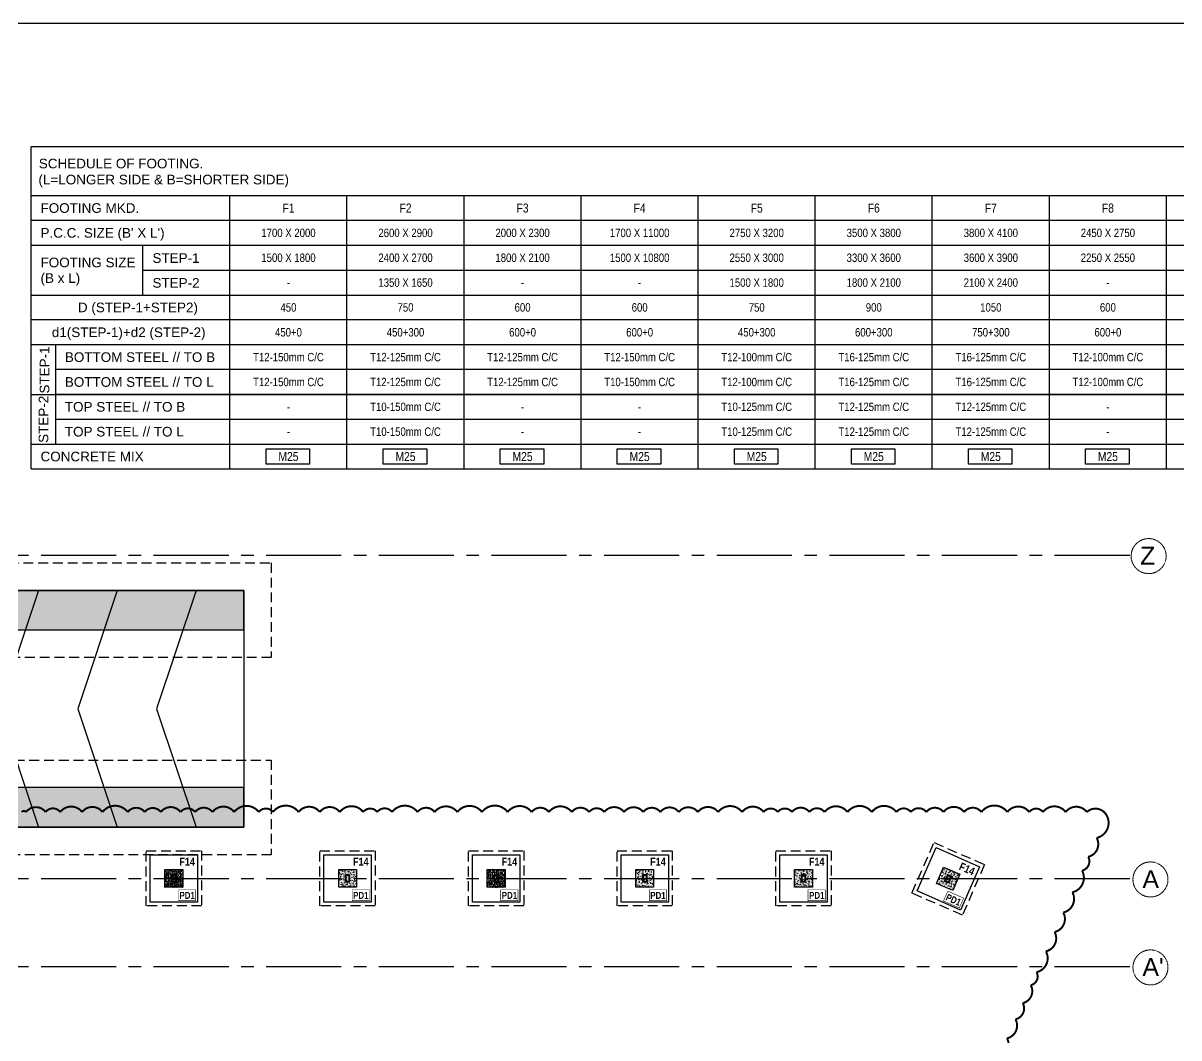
# Model space of a CAD drawing. Header units: millimetres. Extents: x 149548 to 2112824, y -1657616 to -1354760.
# Drawn here: x 1738567 to 1767891, y -1603243 to -1577511 of the extents above; entities that cross this region are included whole.
import ezdxf
from ezdxf.enums import TextEntityAlignment as Align

# ---------------------------------------------------------------- set-up
doc = ezdxf.new("R2010")
doc.units = ezdxf.units.MM
doc.header["$MEASUREMENT"] = 0
for name, pattern in [('ACAD_ISO02W100', [15, 12, -3]), ('CENTER2', [28.575, 19.05, -3.175, 3.175, -3.175]), ('HIDDEN', [0.375, 0.25, -0.125])]:
    doc.linetypes.add(name, pattern=pattern)
for name, color, linetype, lineweight in [('CENTER_LINE', 8, 'CENTER2', 25), ('DIMENSION_MOFA', 62, 'HIDDEN', 15), ('GRID', 252, 'ACAD_ISO02W100', 9), ('TXT', 255, 'Continuous', 5)]:
    doc.layers.add(name, color=color, linetype=linetype, lineweight=lineweight)
for name, color, linetype in [('F10', 72, 'Continuous'), ('F14', 132, 'Continuous'), ('Footing_#_ST', 1, 'Continuous'), ('Gabion Wall', 7, 'Continuous'), ('Hatch', 8, 'Continuous'), ('Pcc_ST', 6, 'Continuous'), ('RAMP', 7, 'Continuous'), ('S-TEXT', 7, 'Continuous'), ('S-TEXT.', 7, 'Continuous'), ('s_hatch_50', 43, 'Continuous'), ('STEEL STRUCTURE', 6, 'Continuous'), ('STR.COLUMN', 1, 'Continuous'), ('TEXT', 43, 'Continuous')]:
    doc.layers.add(name, color=color, linetype=linetype)
doc.styles.add('1-100', font='arial.ttf', dxfattribs={"height": 400})
doc.styles.add('ARIAL', font='arial.ttf')
doc.styles.add('G1-TEXT', font='ARIALN.TTF', dxfattribs={"height": 2})
doc.styles.add('G2-TEXT', font='ARIALNB.TTF', dxfattribs={"height": 2.5})
doc.styles.add('G3-TEXT', font='ARIALNB.TTF', dxfattribs={"height": 3})

# ---------------------------------------------------------------- blocks, each defined once
blk = doc.blocks.new('FIRST FLOOR COLUMNS')
at = {"layer": 'CENTER_LINE', "ltscale": 100}
for p, q in [((90214, 8085), (-4699, 8085)), ((90214, -115), (-4699, -115)), ((90214, -2345), (53937, -2345))]:
    blk.add_line(p, q, dxfattribs=at)
at = {"layer": 'GRID', "ltscale": 0.3}
for centre in [(90695, 8072), (90741, -128), (90741, -2358)]:
    blk.add_circle(centre, 444, dxfattribs=at)
at = {"layer": 'GRID', "ltscale": 0.3, "style": '1-100', "oblique": 0}
for s, rotation, p in [('Z', 0.0553, (90479, 7858)), ('A', 359.9447, (90538, -342)), ("A'", 359.9447, (90538, -2572))]:
    blk.add_text(s, height=450, rotation=rotation, dxfattribs=at).set_placement(p)
blk = doc.blocks.new('PD1')
at = {"layer": 'Hatch'}
h = blk.add_hatch(dxfattribs=at)
h.set_pattern_fill('AR-CONC', color=256, scale=10, angle=180)
h.set_pattern_definition([(230, (-133830.726, -48148.44), (-71.7260183, 6.2752135), [7.5, -82.5]), (175, (-133830.726, -48148.44), (13.8751334, -75.2192134), [6, -66]), (280.4514445, (-133836.7, -48147.92), (-57.8508847, -68.9439991), [6.3740192, -70.1142112]), (226.1842, (-133830.73, -48168.44), (-106.724133, 16.551928), [11.25, -123.75]), (276.6356355, (-133839.62, -48167.06), (-93.4661946, -97.41186), [9.561034, -105.171376]), (171.184164, (-133830.73, -48168.44), (-93.4661945, -97.41186), [9, -99]), (201, (-133840.726, -48163.44), (-59.6907052, 40.261889), [7.5, -82.5]), (146, (-133840.726, -48163.44), (-24.3315332, -72.5150045), [6, -66]), (251.4514447, (-133845.7, -48160.085), (-84.0222377, -32.2531153), [6.374019, -70.1142112]), (217.5, (-133830.726, -48148.44), (-1.21598553, -33.28938538), [0, -65.2, 0, -67, 0, -66.25]), (187.5, (-133830.726, -48148.44), (-26.30695374, -39.4411712), [0, -38.2, 0, -63.7, 0, -25.25]), (147.5, (-133808.426, -48148.44), (-53.38224362, 2.25548717), [0, -25, 0, -78, 0, -103.5]), (137.5, (-133798.426, -48148.44), (-58.3186169, -10.0104982), [0, -32.5, 0, -51.8, 0, -73.5])])
h.paths.add_polyline_path([(1855321, -1647122), (1855321, -1647572), (1855771, -1647572), (1855771, -1647122)])
at = {"layer": 'STR.COLUMN', "color": 3}
blk.add_lwpolyline([(1855321, -1647122), (1855771, -1647122), (1855771, -1647572), (1855321, -1647572)], close=True, dxfattribs=at)
blk = doc.blocks.new('RAMP')
at = {"layer": 'RAMP', "color": 8}
blk.add_lwpolyline([(1949009, -1591899), (1991149, -1591899), (1991149, -1597898), (1949009, -1597898)], close=True, dxfattribs=at)
for points in [[(1951939, -1591898), (1950939, -1594898), (1951939, -1597898)], [(1953939, -1591898), (1952939, -1594898), (1953939, -1597898)], [(1955939, -1591898), (1954939, -1594898), (1955939, -1597898)], [(1957939, -1591898), (1956939, -1594898), (1957939, -1597898)], [(1959939, -1591898), (1958939, -1594898), (1959939, -1597898)], [(1961939, -1591898), (1960939, -1594898), (1961939, -1597898)], [(1963939, -1591898), (1962939, -1594898), (1963939, -1597898)], [(1965939, -1591898), (1964939, -1594898), (1965939, -1597898)], [(1967939, -1591898), (1966939, -1594898), (1967939, -1597898)], [(1969939, -1591898), (1968939, -1594898), (1969939, -1597898)], [(1971939, -1591898), (1970939, -1594898), (1971939, -1597898)], [(1973939, -1591898), (1972939, -1594898), (1973939, -1597898)], [(1975939, -1591898), (1974939, -1594898), (1975939, -1597898)], [(1977939, -1591898), (1976939, -1594898), (1977939, -1597898)], [(1979939, -1591898), (1978939, -1594898), (1979939, -1597898)], [(1981939, -1591898), (1980939, -1594898), (1981939, -1597898)], [(1983939, -1591898), (1982939, -1594898), (1983939, -1597898)], [(1985939, -1591899), (1984939, -1594899), (1985939, -1597898)], [(1987939, -1591899), (1986939, -1594899), (1987939, -1597898)], [(1989939, -1591899), (1988939, -1594899), (1989939, -1597899)]]:
    blk.add_lwpolyline(points, dxfattribs=at)
blk = doc.blocks.new('SSS')
at = {"layer": 'STEEL STRUCTURE'}
h = blk.add_hatch(color=2, dxfattribs=at)
h.dxf.hatch_style = 1
h.paths.add_polyline_path([(1251002, -1035979), (1250902, -1035979), (1250902, -1036179), (1251002, -1036179)])
h.paths.add_polyline_path([(1250986, -1035995), (1250986, -1036163), (1250918, -1036163), (1250918, -1035995)], flags=16)
h = blk.add_hatch(color=2, dxfattribs=at)
h.dxf.hatch_style = 1
h.paths.add_polyline_path([(1255409, -1035979), (1255309, -1035979), (1255309, -1036179), (1255409, -1036179)])
h.paths.add_polyline_path([(1255393, -1035995), (1255393, -1036163), (1255325, -1036163), (1255325, -1035995)], flags=16)
h = blk.add_hatch(color=2, dxfattribs=at)
h.dxf.hatch_style = 1
h.paths.add_polyline_path([(1259179, -1035979), (1259079, -1035979), (1259079, -1036179), (1259179, -1036179)])
h.paths.add_polyline_path([(1259163, -1035995), (1259163, -1036163), (1259095, -1036163), (1259095, -1035995)], flags=16)
h = blk.add_hatch(color=2, dxfattribs=at)
h.dxf.hatch_style = 1
h.paths.add_polyline_path([(1262949, -1035979), (1262849, -1035979), (1262849, -1036179), (1262949, -1036179)])
h.paths.add_polyline_path([(1262933, -1035995), (1262933, -1036163), (1262865, -1036163), (1262865, -1035995)], flags=16)
h = blk.add_hatch(color=2, dxfattribs=at)
h.dxf.hatch_style = 1
h.paths.add_polyline_path([(1266977, -1035979), (1266877, -1035979), (1266877, -1036179), (1266977, -1036179)])
h.paths.add_polyline_path([(1266961, -1035995), (1266961, -1036163), (1266893, -1036163), (1266893, -1035995)], flags=16)
h = blk.add_hatch(color=2, dxfattribs=at)
h.dxf.hatch_style = 1
h.paths.add_polyline_path([(1270685, -1036019), (1270593, -1035979), (1270513, -1036162), (1270604, -1036202)])
h.paths.add_polyline_path([(1270664, -1036027), (1270596, -1036181), (1270534, -1036154), (1270601, -1036000)], flags=16)
h = blk.add_hatch(color=2, dxfattribs=at)
h.dxf.hatch_style = 1
h.paths.add_polyline_path([(1251002, -1044359), (1250902, -1044359), (1250902, -1044559), (1251002, -1044559)])
h.paths.add_polyline_path([(1250986, -1044375), (1250986, -1044543), (1250918, -1044543), (1250918, -1044375)], flags=16)
h = blk.add_hatch(color=2, dxfattribs=at)
h.dxf.hatch_style = 1
h.paths.add_polyline_path([(1255409, -1044359), (1255309, -1044359), (1255309, -1044559), (1255409, -1044559)])
h.paths.add_polyline_path([(1255393, -1044375), (1255393, -1044543), (1255325, -1044543), (1255325, -1044375)], flags=16)
h = blk.add_hatch(color=2, dxfattribs=at)
h.dxf.hatch_style = 1
h.paths.add_polyline_path([(1259179, -1044359), (1259079, -1044359), (1259079, -1044559), (1259179, -1044559)])
h.paths.add_polyline_path([(1259163, -1044375), (1259163, -1044543), (1259095, -1044543), (1259095, -1044375)], flags=16)
h = blk.add_hatch(color=2, dxfattribs=at)
h.dxf.hatch_style = 1
h.paths.add_polyline_path([(1262949, -1044359), (1262849, -1044359), (1262849, -1044559), (1262949, -1044559)])
h.paths.add_polyline_path([(1262933, -1044375), (1262933, -1044543), (1262865, -1044543), (1262865, -1044375)], flags=16)
h = blk.add_hatch(color=2, dxfattribs=at)
h.dxf.hatch_style = 1
h.paths.add_polyline_path([(1266995, -1044416), (1266903, -1044376), (1266823, -1044559), (1266914, -1044599)])
h.paths.add_polyline_path([(1266974, -1044424), (1266906, -1044578), (1266844, -1044551), (1266912, -1044397)], flags=16)
h = blk.add_hatch(color=2, dxfattribs=at)
h.dxf.hatch_style = 1
h.paths.add_polyline_path([(1247809, -1046359), (1247709, -1046359), (1247709, -1046559), (1247809, -1046559)])
h.paths.add_polyline_path([(1247793, -1046375), (1247793, -1046543), (1247725, -1046543), (1247725, -1046375)], flags=16)
h = blk.add_hatch(color=2, dxfattribs=at)
h.dxf.hatch_style = 1
h.paths.add_polyline_path([(1252302, -1046359), (1252202, -1046359), (1252202, -1046559), (1252302, -1046559)])
h.paths.add_polyline_path([(1252286, -1046375), (1252286, -1046543), (1252218, -1046543), (1252218, -1046375)], flags=16)
h = blk.add_hatch(color=2, dxfattribs=at)
h.dxf.hatch_style = 1
h.paths.add_polyline_path([(1257069, -1046359), (1256969, -1046359), (1256969, -1046559), (1257069, -1046559)])
h.paths.add_polyline_path([(1257053, -1046375), (1257053, -1046543), (1256985, -1046543), (1256985, -1046375)], flags=16)
h = blk.add_hatch(color=2, dxfattribs=at)
h.dxf.hatch_style = 1
h.paths.add_polyline_path([(1262642, -1046359), (1262542, -1046359), (1262542, -1046559), (1262642, -1046559)])
h.paths.add_polyline_path([(1262626, -1046375), (1262626, -1046543), (1262558, -1046543), (1262558, -1046375)], flags=16)
h = blk.add_hatch(color=2, dxfattribs=at)
h.dxf.hatch_style = 1
h.paths.add_polyline_path([(1266015, -1046646), (1265924, -1046606), (1265843, -1046789), (1265935, -1046829)])
h.paths.add_polyline_path([(1265994, -1046654), (1265927, -1046808), (1265864, -1046781), (1265932, -1046627)], flags=16)
h = blk.add_hatch(color=2, dxfattribs=at)
h.dxf.hatch_style = 1
h.paths.add_polyline_path([(1247809, -1054024), (1247709, -1054024), (1247709, -1054224), (1247809, -1054224)])
h.paths.add_polyline_path([(1247793, -1054040), (1247793, -1054208), (1247725, -1054208), (1247725, -1054040)], flags=16)
h = blk.add_hatch(color=2, dxfattribs=at)
h.dxf.hatch_style = 1
h.paths.add_polyline_path([(1252302, -1054024), (1252202, -1054024), (1252202, -1054224), (1252302, -1054224)])
h.paths.add_polyline_path([(1252286, -1054040), (1252286, -1054208), (1252218, -1054208), (1252218, -1054040)], flags=16)
h = blk.add_hatch(color=2, dxfattribs=at)
h.dxf.hatch_style = 1
h.paths.add_polyline_path([(1257069, -1054024), (1256969, -1054024), (1256969, -1054224), (1257069, -1054224)])
h.paths.add_polyline_path([(1257053, -1054040), (1257053, -1054208), (1256985, -1054208), (1256985, -1054040)], flags=16)
h = blk.add_hatch(color=2, dxfattribs=at)
h.dxf.hatch_style = 1
h.paths.add_polyline_path([(1262733, -1054114), (1262642, -1054074), (1262561, -1054257), (1262653, -1054297)])
h.paths.add_polyline_path([(1262712, -1054122), (1262645, -1054276), (1262583, -1054249), (1262650, -1054095)], flags=16)
h = blk.add_hatch(color=2, dxfattribs=at)
h.dxf.hatch_style = 1
h.paths.add_polyline_path([(1247809, -1058004), (1247709, -1058004), (1247709, -1058204), (1247809, -1058204)])
h.paths.add_polyline_path([(1247793, -1058020), (1247793, -1058188), (1247725, -1058188), (1247725, -1058020)], flags=16)
h = blk.add_hatch(color=2, dxfattribs=at)
h.dxf.hatch_style = 1
h.paths.add_polyline_path([(1252302, -1058004), (1252202, -1058004), (1252202, -1058204), (1252302, -1058204)])
h.paths.add_polyline_path([(1252286, -1058020), (1252286, -1058188), (1252218, -1058188), (1252218, -1058020)], flags=16)
h = blk.add_hatch(color=2, dxfattribs=at)
h.dxf.hatch_style = 1
h.paths.add_polyline_path([(1257069, -1058004), (1256969, -1058004), (1256969, -1058204), (1257069, -1058204)])
h.paths.add_polyline_path([(1257053, -1058020), (1257053, -1058188), (1256985, -1058188), (1256985, -1058020)], flags=16)
h = blk.add_hatch(color=2, dxfattribs=at)
h.dxf.hatch_style = 1
h.paths.add_polyline_path([(1261017, -1058021), (1260925, -1057981), (1260845, -1058164), (1260936, -1058204)])
h.paths.add_polyline_path([(1260996, -1058029), (1260928, -1058183), (1260866, -1058155), (1260934, -1058002)], flags=16)
at = {"layer": 'STEEL STRUCTURE', "color": 2}
for points in [[(1251002, -1035979), (1251002, -1036179), (1250902, -1036179), (1250902, -1035979), (1251002, -1035979)], [(1255409, -1035979), (1255409, -1036179), (1255309, -1036179), (1255309, -1035979), (1255409, -1035979)], [(1259179, -1035979), (1259179, -1036179), (1259079, -1036179), (1259079, -1035979), (1259179, -1035979)], [(1262949, -1035979), (1262949, -1036179), (1262849, -1036179), (1262849, -1035979), (1262949, -1035979)], [(1266977, -1035979), (1266977, -1036179), (1266877, -1036179), (1266877, -1035979), (1266977, -1035979)], [(1270685, -1036019), (1270604, -1036202), (1270513, -1036162), (1270593, -1035979), (1270685, -1036019)], [(1251002, -1044359), (1251002, -1044559), (1250902, -1044559), (1250902, -1044359), (1251002, -1044359)], [(1255409, -1044359), (1255409, -1044559), (1255309, -1044559), (1255309, -1044359), (1255409, -1044359)], [(1259179, -1044359), (1259179, -1044559), (1259079, -1044559), (1259079, -1044359), (1259179, -1044359)], [(1262949, -1044359), (1262949, -1044559), (1262849, -1044559), (1262849, -1044359), (1262949, -1044359)], [(1266995, -1044416), (1266914, -1044599), (1266823, -1044559), (1266903, -1044376), (1266995, -1044416)], [(1247809, -1046359), (1247809, -1046559), (1247709, -1046559), (1247709, -1046359), (1247809, -1046359)], [(1252302, -1046359), (1252302, -1046559), (1252202, -1046559), (1252202, -1046359), (1252302, -1046359)], [(1257069, -1046359), (1257069, -1046559), (1256969, -1046559), (1256969, -1046359), (1257069, -1046359)], [(1262642, -1046359), (1262642, -1046559), (1262542, -1046559), (1262542, -1046359), (1262642, -1046359)], [(1266015, -1046646), (1265935, -1046829), (1265843, -1046789), (1265924, -1046606), (1266015, -1046646)], [(1247809, -1054024), (1247809, -1054224), (1247709, -1054224), (1247709, -1054024), (1247809, -1054024)], [(1252302, -1054024), (1252302, -1054224), (1252202, -1054224), (1252202, -1054024), (1252302, -1054024)], [(1257069, -1054024), (1257069, -1054224), (1256969, -1054224), (1256969, -1054024), (1257069, -1054024)], [(1262733, -1054114), (1262653, -1054297), (1262561, -1054257), (1262642, -1054074), (1262733, -1054114)], [(1247809, -1058004), (1247809, -1058204), (1247709, -1058204), (1247709, -1058004), (1247809, -1058004)], [(1252302, -1058004), (1252302, -1058204), (1252202, -1058204), (1252202, -1058004), (1252302, -1058004)], [(1257069, -1058004), (1257069, -1058204), (1256969, -1058204), (1256969, -1058004), (1257069, -1058004)], [(1261017, -1058021), (1260936, -1058204), (1260845, -1058164), (1260925, -1057981), (1261017, -1058021)]]:
    blk.add_lwpolyline(points, dxfattribs=at)
for points in [[(1250986, -1035995), (1250986, -1036163), (1250918, -1036163), (1250918, -1035995)], [(1255393, -1035995), (1255393, -1036163), (1255325, -1036163), (1255325, -1035995)], [(1259163, -1035995), (1259163, -1036163), (1259095, -1036163), (1259095, -1035995)], [(1262933, -1035995), (1262933, -1036163), (1262865, -1036163), (1262865, -1035995)], [(1266961, -1035995), (1266961, -1036163), (1266893, -1036163), (1266893, -1035995)], [(1270664, -1036027), (1270596, -1036181), (1270534, -1036154), (1270601, -1036000)], [(1250986, -1044375), (1250986, -1044543), (1250918, -1044543), (1250918, -1044375)], [(1255393, -1044375), (1255393, -1044543), (1255325, -1044543), (1255325, -1044375)], [(1259163, -1044375), (1259163, -1044543), (1259095, -1044543), (1259095, -1044375)], [(1262933, -1044375), (1262933, -1044543), (1262865, -1044543), (1262865, -1044375)], [(1266974, -1044424), (1266906, -1044578), (1266844, -1044551), (1266912, -1044397)], [(1247793, -1046375), (1247793, -1046543), (1247725, -1046543), (1247725, -1046375)], [(1252286, -1046375), (1252286, -1046543), (1252218, -1046543), (1252218, -1046375)], [(1257053, -1046375), (1257053, -1046543), (1256985, -1046543), (1256985, -1046375)], [(1262626, -1046375), (1262626, -1046543), (1262558, -1046543), (1262558, -1046375)], [(1265994, -1046654), (1265927, -1046808), (1265864, -1046781), (1265932, -1046627)], [(1247793, -1054040), (1247793, -1054208), (1247725, -1054208), (1247725, -1054040)], [(1252286, -1054040), (1252286, -1054208), (1252218, -1054208), (1252218, -1054040)], [(1257053, -1054040), (1257053, -1054208), (1256985, -1054208), (1256985, -1054040)], [(1262712, -1054122), (1262645, -1054276), (1262583, -1054249), (1262650, -1054095)], [(1247793, -1058020), (1247793, -1058188), (1247725, -1058188), (1247725, -1058020)], [(1252286, -1058020), (1252286, -1058188), (1252218, -1058188), (1252218, -1058020)], [(1257053, -1058020), (1257053, -1058188), (1256985, -1058188), (1256985, -1058020)], [(1260996, -1058029), (1260928, -1058183), (1260866, -1058155), (1260934, -1058002)]]:
    blk.add_lwpolyline(points, close=True, dxfattribs=at)

msp = doc.modelspace()

# ---------------------------------------------------------------- hatches: boundary and pattern name
at = {"layer": 'Gabion Wall'}
h = msp.add_hatch(dxfattribs=at)
h.set_pattern_fill('ANSI36', color=8, scale=1000)
h.set_pattern_definition([(45, (-246273.49, -199349.73), (66.291261, 243.067956), [312.5, -62.5, 0, -62.5])])
h.paths.add_polyline_path([(1744164, -1591898.5), (1702024, -1591898.5), (1702024, -1592898.5), (1744164, -1592898.5)])
h = msp.add_hatch(dxfattribs=at)
h.set_pattern_fill('ANSI36', color=8, scale=1000)
h.set_pattern_definition([(45, (-246273.49, -204349.41), (66.291261, 243.067956), [312.5, -62.5, 0, -62.5])])
h.paths.add_polyline_path([(1744164, -1596898.2), (1707622.1, -1596898.2), (1708281.5, -1597898.2), (1744164, -1597898.2)])

# ---------------------------------------------------------------- linework, layer by layer
at = {"lineweight": -3}
msp.add_lwpolyline([(1786027, -1657616.5), (1667061.5, -1657616.5), (1667061.5, -1577510.7), (1786027, -1577510.7)], close=True, dxfattribs=at)
at = {"color": 101, "const_width": 14.8}
for points in [[(1742508.1, -1599762.3), (1742508.1, -1599488.7), (1742947.4, -1599488.7), (1742947.4, -1599762.3)], [(1746914.9, -1599762.3), (1746914.9, -1599488.7), (1747354.2, -1599488.7), (1747354.2, -1599762.3)], [(1750685, -1599762.3), (1750685, -1599488.7), (1751124.3, -1599488.7), (1751124.3, -1599762.3)], [(1754455, -1599762.3), (1754455, -1599488.7), (1754894.3, -1599488.7), (1754894.3, -1599762.3)], [(1758482.9, -1599762.3), (1758482.9, -1599488.7), (1758922.2, -1599488.7), (1758922.2, -1599762.3)], [(1761918.2, -1599773.2), (1762028.3, -1599522.7), (1762430.5, -1599699.5), (1762320.4, -1599950)]]:
    msp.add_lwpolyline(points, close=True, dxfattribs=at)
at = {"layer": 'F10', "color": 7, "const_width": 50}
msp.add_lwpolyline([(1763297.9, -1603771.1, 0.5), (1763529.2, -1603254.4, 0.5), (1763745.1, -1602772.3, 0.5), (1763929.2, -1602361.2, 0.5), (1764132.8, -1601906.6, 0.5), (1764279.9, -1601577.9, 0.5), (1764517.1, -1601048.3, 0.5), (1764736.7, -1600557.9, 0.5), (1764957.4, -1600064.9, 0.5), (1765187.8, -1599550.4, 0.5), (1765433.6, -1599001.4, 0.5), (1765590.1, -1598651.8, 0.5), (1765804.8, -1598172.4, 0.5), (1766059.3, -1597604.2, 0.5), (1765556.9, -1597516.8, 0.5), (1765018.7, -1597516.8, 0.5), (1764442.8, -1597516.8, 0.5), (1764095, -1597516.8, 0.5), (1763539.1, -1597516.8, 0.5), (1762880.3, -1597516.8, 0.5), (1762441.9, -1597516.8, 0.5), (1761918.9, -1597516.8, 0.5), (1761483.6, -1597516.8, 0.5), (1761092.3, -1597516.8, 0.5), (1760722.8, -1597516.8, 0.5), (1760099.7, -1597516.8, 0.5), (1759482.7, -1597516.8, 0.5), (1758901.2, -1597516.8, 0.5), (1758516.3, -1597516.8, 0.5), (1758074, -1597516.8, 0.5), (1757714.2, -1597516.8, 0.5), (1757355.3, -1597516.8, 0.5), (1756808.3, -1597516.8, 0.5), (1756201.7, -1597516.8, 0.5), (1755686.6, -1597516.8, 0.5), (1755203.9, -1597516.8, 0.5), (1754734.2, -1597516.8, 0.5), (1754301.3, -1597516.8, 0.5), (1753812.8, -1597516.8, 0.5), (1753312.4, -1597516.8, 0.5), (1752928.2, -1597516.8, 0.5), (1752487.1, -1597516.8, 0.5), (1751907.8, -1597516.8, 0.5), (1751469.9, -1597516.8, 0.5), (1750861, -1597516.8, 0.5), (1750207.9, -1597516.8, 0.5), (1749583.5, -1597516.8, 0.5), (1749008.5, -1597516.8, 0.5), (1748575.1, -1597516.8, 0.5), (1747927.1, -1597516.8, 0.5), (1747551.4, -1597516.8, 0.5), (1747196.1, -1597516.8, 0.5), (1746601.1, -1597516.8, 0.5), (1746093, -1597516.8, 0.5), (1745556.4, -1597516.8, 0.5), (1744904.4, -1597516.8, 0.5), (1744546.9, -1597516.8, 0.5), (1743921.7, -1597516.8, 0.5), (1743370.4, -1597516.8, 0.5), (1742929.7, -1597516.8, 0.5), (1742561.5, -1597516.8, 0.5), (1742059.8, -1597516.8, 0.5), (1741650.8, -1597516.8, 0.5), (1741220.7, -1597516.8, 0.5), (1740580.7, -1597516.8, 0.5), (1740063.6, -1597516.8, 0.5), (1739509.3, -1597516.8, 0.5), (1739137.8, -1597516.8, 0.5), (1738640.3, -1597516.8, 0.5), (1738530.3, -1597516.8, 0.5)], format="xyb", dxfattribs=at)
at = {"layer": 'F14'}
for points in [[(1761730.3, -1598419.5), (1762829, -1598902.3), (1762346.2, -1600000.9), (1761247.6, -1599518.1)], [(1741791.5, -1598598.6), (1742991.5, -1598598.6), (1742991.5, -1599798.6), (1741791.5, -1599798.6)], [(1746198.4, -1598598.6), (1747398.4, -1598598.6), (1747398.4, -1599798.6), (1746198.4, -1599798.6)], [(1749968.4, -1598598.6), (1751168.4, -1598598.6), (1751168.4, -1599798.6), (1749968.4, -1599798.6)], [(1753738.5, -1598598.6), (1754938.5, -1598598.6), (1754938.5, -1599798.6), (1753738.5, -1599798.6)], [(1757766.3, -1598598.6), (1758966.3, -1598598.6), (1758966.3, -1599798.6), (1757766.3, -1599798.6)]]:
    msp.add_lwpolyline(points, close=True, dxfattribs=at)
at = {"layer": 'Gabion Wall'}
for points in [[(1744164, -1591898.5), (1702024, -1591898.5), (1702024, -1592898.5), (1744164, -1592898.5)], [(1744164, -1596898.2), (1707622.1, -1596898.2), (1708281.5, -1597898.2), (1744164, -1597898.2)]]:
    msp.add_lwpolyline(points, close=True, dxfattribs=at)
at = {"layer": 'Pcc_ST', "linetype": 'HIDDEN', "ltscale": 1000}
for points in [[(1702574, -1591198.5), (1744864, -1591198.5), (1744864, -1593598.5), (1702574, -1593598.5)], [(1707972.9, -1596198.2), (1744864, -1596198.2), (1744864, -1598598.2), (1738274, -1598598.2), (1738274, -1602483.5), (1731019, -1602483.5), (1731019, -1598598.2), (1725554, -1598598.2), (1725554, -1601523.5), (1721754, -1601523.5), (1721754, -1598598.2), (1716444, -1598598.2), (1716444, -1601523.5), (1712644, -1601523.5), (1712644, -1598598.2), (1709401.8, -1598598.2)]]:
    msp.add_lwpolyline(points, dxfattribs=at)
for points in [[(1761679, -1598287.7), (1762960.7, -1598850.9), (1762397.5, -1600132.7), (1761115.8, -1599569.5)], [(1741691.5, -1598498.6), (1743091.5, -1598498.6), (1743091.5, -1599898.6), (1741691.5, -1599898.6)], [(1746098.4, -1598498.6), (1747498.4, -1598498.6), (1747498.4, -1599898.6), (1746098.4, -1599898.6)], [(1749868.4, -1598498.6), (1751268.4, -1598498.6), (1751268.4, -1599898.6), (1749868.4, -1599898.6)], [(1753638.5, -1598498.6), (1755038.5, -1598498.6), (1755038.5, -1599898.6), (1753638.5, -1599898.6)], [(1757666.3, -1598498.6), (1759066.3, -1598498.6), (1759066.3, -1599898.6), (1757666.3, -1599898.6)]]:
    msp.add_lwpolyline(points, close=True, dxfattribs=at)
at = {"layer": 'S-TEXT', "color": 1}
for points in [[(1744732.1, -1588303.5), (1745835.8, -1588303.5), (1745835.8, -1588696.6), (1744732.1, -1588696.6)], [(1747702.3, -1588303.5), (1748806, -1588303.5), (1748806, -1588696.6), (1747702.3, -1588696.6)], [(1750672.5, -1588303.5), (1751776.2, -1588303.5), (1751776.2, -1588696.6), (1750672.5, -1588696.6)], [(1753642.7, -1588303.5), (1754746.4, -1588303.5), (1754746.4, -1588696.6), (1753642.7, -1588696.6)], [(1756612.9, -1588303.5), (1757716.6, -1588303.5), (1757716.6, -1588696.6), (1756612.9, -1588696.6)], [(1759583.1, -1588303.5), (1760686.8, -1588303.5), (1760686.8, -1588696.6), (1759583.1, -1588696.6)], [(1762553.3, -1588303.5), (1763657, -1588303.5), (1763657, -1588696.6), (1762553.3, -1588696.6)], [(1765523.5, -1588303.5), (1766627.2, -1588303.5), (1766627.2, -1588696.6), (1765523.5, -1588696.6)]]:
    msp.add_lwpolyline(points, close=True, dxfattribs=at)
at = {"layer": 's_hatch_50'}
for p, q in [((1738770.6, -1583144.7), (1785396.6, -1583144.7)), ((1741604.7, -1583774.9), (1785396.6, -1583774.9)), ((1738770.6, -1584405), (1785396.6, -1584405)), ((1785396.6, -1585035.1), (1738770.6, -1585035.1)), ((1785396.6, -1585665.3), (1738770.6, -1585665.3)), ((1785396.6, -1586295.4), (1739400.7, -1586295.4)), ((1738770.6, -1586925.5), (1785396.6, -1586925.5)), ((1739400.7, -1587555.7), (1785396.6, -1587555.7))]:
    msp.add_line(p, q, dxfattribs=at)
at = {"layer": 'TEXT'}
for p, q in [((1785396.6, -1580646.1), (1738770.6, -1580646.1)), ((1738770.6, -1588816), (1738770.6, -1580646.1)), ((1738770.6, -1581884.4), (1785396.6, -1581884.4)), ((1743813.7, -1588816), (1743813.7, -1581884.4)), ((1746783.9, -1588816), (1746783.9, -1581884.4)), ((1749754.1, -1588816), (1749754.1, -1581884.4)), ((1752724.3, -1588816), (1752724.3, -1581884.4)), ((1755694.5, -1588816), (1755694.5, -1581884.4)), ((1758664.7, -1588816), (1758664.7, -1581884.4)), ((1761634.9, -1588816), (1761634.9, -1581884.4)), ((1764605.2, -1588816), (1764605.2, -1581884.4)), ((1767575.4, -1588816), (1767575.4, -1581884.4)), ((1785396.6, -1582514.6), (1738770.6, -1582514.6)), ((1741604.7, -1584413.2), (1741604.7, -1583152.9)), ((1739400.7, -1588185.8), (1739400.7, -1585665.3)), ((1739400.7, -1586925.5), (1785396.6, -1586925.5)), ((1785396.6, -1586925.5), (1739400.7, -1586925.5)), ((1738770.6, -1588185.8), (1785396.6, -1588185.8)), ((1738770.6, -1588816), (1785396.6, -1588816))]:
    msp.add_line(p, q, dxfattribs=at)

# ---------------------------------------------------------------- block references
at = {"layer": 'DIMENSION_MOFA', "color": 40, "true_color": 0xf8d731}
msp.add_blockref('SSS', (491439.7, -563119.7), dxfattribs=at)
at = {"layer": 'GRID'}
msp.add_blockref('FIRST FLOOR COLUMNS', (1676429, -1599098.5), dxfattribs=at)
at = {"layer": 'RAMP'}
msp.add_blockref('RAMP', (-246985.2, 0), dxfattribs=at)
at = {"layer": 'STR.COLUMN'}
for p in [(-113154.5, 48148.4), (-108747.6, 48148.4), (-104977.6, 48148.4), (-101207.5, 48148.4), (-97179.7, 48148.4)]:
    msp.add_blockref('PD1', p, dxfattribs=at)
at = {"layer": 'STR.COLUMN', "rotation": 336.2788861126752}
msp.add_blockref('PD1', (725962.5, 655418.4), dxfattribs=at)

# ---------------------------------------------------------------- texts
at = {"layer": 'Footing_#_ST', "style": 'G2-TEXT'}
for p in [(1742727.5, -1598935.1), (1747134.3, -1598935.1), (1750904.4, -1598935.1), (1754674.4, -1598935.1), (1758702.3, -1598935.1)]:
    msp.add_text('F14', height=200, dxfattribs=at).set_placement(p, align=Align.BOTTOM_CENTER)
msp.add_text('F14', height=200, rotation=336.27889, dxfattribs=at).set_placement((1762451.8, -1599104.2), align=Align.BOTTOM_CENTER)
at = {"layer": 'S-TEXT.', "color": 1, "ltscale": 0.1, "style": 'ARIAL'}
for s, p in [('SCHEDULE OF FOOTING. ', (1738964.9, -1581193.6)), ('(L=LONGER SIDE & B=SHORTER SIDE)', (1738955.2, -1581600.3))]:
    msp.add_text(s, height=244.461, dxfattribs=at).set_placement(p)
at = {"layer": 'S-TEXT.', "color": 6, "ltscale": 0.1, "style": 'ARIAL'}
for s, height, p in [('FOOTING MKD.', 244.461, (1739008.2, -1582199.5)), ("P.C.C. SIZE (B' X L')", 244.461, (1739008.2, -1582829.6)), ('FOOTING SIZE', 244.461, (1739008.2, -1583579.9)), ('STEP-1', 244.46, (1741848.6, -1583468)), ('(B x L)', 244.46, (1739008.2, -1583975.6)), ('STEP-2', 244.46, (1741848.6, -1584098.1)), ('D (STEP-1+STEP2)', 244.461, (1739956.9, -1584720.1)), ('d1(STEP-1)+d2 (STEP-2)', 244.461, (1739295.4, -1585350.2)), ('BOTTOM STEEL // TO B', 244.461, (1739625.6, -1585980.3)), ('BOTTOM STEEL // TO L', 244.461, (1739625.6, -1586610.5)), ('TOP STEEL // TO B', 244.461, (1739625.6, -1587240.6)), ('TOP STEEL // TO L', 244.461, (1739625.6, -1587870.8)), ('CONCRETE MIX', 244.461, (1739008.2, -1588500.9))]:
    msp.add_text(s, height=height, dxfattribs=at).set_placement(p, align=Align.MIDDLE_LEFT)
for s, p in [('STEP-1', (1739109.9, -1586904.6)), ('STEP-2', (1739082.6, -1588154.9))]:
    msp.add_text(s, height=244.46, rotation=90, dxfattribs=at).set_placement(p, align=Align.MIDDLE_LEFT)
at = {"layer": 'TXT', "color": 6, "style": 'G1-TEXT'}
for s, p in [('F1', (1745298.8, -1582199.5)), ('F2', (1748269, -1582199.5)), ('F3', (1751239.2, -1582199.5)), ('F4', (1754209.4, -1582199.5)), ('F5', (1757179.6, -1582199.5)), ('F6', (1760149.8, -1582199.5)), ('F7', (1763120.1, -1582199.5)), ('F8', (1766090.3, -1582199.5)), ('M25', (1745298.8, -1588500.9)), ('M25', (1748269, -1588500.9)), ('M25', (1751239.2, -1588500.9)), ('M25', (1754209.4, -1588500.9)), ('M25', (1757179.6, -1588500.9)), ('M25', (1760149.8, -1588500.9)), ('M25', (1763120.1, -1588500.9)), ('M25', (1766090.3, -1588500.9))]:
    msp.add_text(s, height=227.98, dxfattribs=at).set_placement(p, align=Align.MIDDLE_CENTER)
at = {"layer": 'TXT', "color": 7, "style": 'G1-TEXT'}
for s, height, p in [('1700 X 2000', 212.071, (1745298.8, -1582829.6)), ('2600 X 2900', 212.071, (1748269, -1582829.6)), ('2000 X 2300', 212.071, (1751239.2, -1582829.6)), ('1700 X 11000', 212.071, (1754209.4, -1582829.6)), ('2750 X 3200', 212.071, (1757179.6, -1582829.6)), ('3500 X 3800', 212.071, (1760149.8, -1582829.6)), ('3800 X 4100', 212.071, (1763120.1, -1582829.6)), ('2450 X 2750', 212.071, (1766090.3, -1582829.6)), ('1500 X 1800', 212.071, (1745298.8, -1583459.8)), ('2400 X 2700', 212.071, (1748269, -1583459.8)), ('1800 X 2100', 212.071, (1751239.2, -1583459.8)), ('1500 X 10800', 212.071, (1754209.4, -1583459.8)), ('2550 X 3000', 212.071, (1757179.6, -1583459.8)), ('3300 X 3600', 212.071, (1760149.8, -1583459.8)), ('3600 X 3900', 212.071, (1763120.1, -1583459.8)), ('2250 X 2550', 212.071, (1766090.3, -1583459.8)), ('-', 212.1, (1745298.8, -1584089.9)), ('1350 X 1650', 212.071, (1748269, -1584089.9)), ('-', 212.1, (1751239.2, -1584089.9)), ('-', 212.1, (1754209.4, -1584089.9)), ('1500 X 1800', 212.071, (1757179.6, -1584089.9)), ('1800 X 2100', 212.071, (1760149.8, -1584089.9)), ('2100 X 2400', 212.071, (1763120.1, -1584089.9)), ('-', 212.1, (1766090.3, -1584089.9)), ('450', 212.07, (1745298.8, -1584720.1)), ('750', 212.07, (1748269, -1584720.1)), ('600', 212.07, (1751239.2, -1584720.1)), ('600', 212.07, (1754209.4, -1584720.1)), ('750', 212.07, (1757179.6, -1584720.1)), ('900', 212.07, (1760149.8, -1584720.1)), ('1050', 212.07, (1763120.1, -1584720.1)), ('600', 212.07, (1766090.3, -1584720.1)), ('450+0', 212.07, (1745298.8, -1585350.2)), ('450+300', 212.07, (1748269, -1585350.2)), ('600+0', 212.07, (1751239.2, -1585350.2)), ('600+0', 212.07, (1754209.4, -1585350.2)), ('450+300', 212.07, (1757179.6, -1585350.2)), ('600+300', 212.07, (1760149.8, -1585350.2)), ('750+300', 212.07, (1763120.1, -1585350.2)), ('600+0', 212.07, (1766090.3, -1585350.2)), ('T12-150mm C/C', 212.071, (1745298.8, -1585980.3)), ('T12-125mm C/C', 212.071, (1748269, -1585980.3)), ('T12-125mm C/C', 212.071, (1751239.2, -1585980.3)), ('T12-150mm C/C', 212.071, (1754209.4, -1585980.3)), ('T12-100mm C/C', 212.071, (1757179.6, -1585980.3)), ('T16-125mm C/C', 212.071, (1760149.8, -1585980.3)), ('T16-125mm C/C', 212.071, (1763120.1, -1585980.3)), ('T12-100mm C/C', 212.071, (1766090.3, -1585980.3)), ('T12-150mm C/C', 212.071, (1745298.8, -1586610.5)), ('T12-125mm C/C', 212.071, (1748269, -1586610.5)), ('T12-125mm C/C', 212.071, (1751239.2, -1586610.5)), ('T10-150mm C/C', 212.071, (1754209.4, -1586610.5)), ('T12-100mm C/C', 212.071, (1757179.6, -1586610.5)), ('T16-125mm C/C', 212.071, (1760149.8, -1586610.5)), ('T16-125mm C/C', 212.071, (1763120.1, -1586610.5)), ('T12-100mm C/C', 212.071, (1766090.3, -1586610.5)), ('-', 212.1, (1745298.8, -1587240.6)), ('T10-150mm C/C', 212.071, (1748269, -1587240.6)), ('-', 212.1, (1751239.2, -1587240.6)), ('-', 212.1, (1754209.4, -1587240.6)), ('T10-125mm C/C', 212.071, (1757179.6, -1587240.6)), ('T12-125mm C/C', 212.071, (1760149.8, -1587240.6)), ('T12-125mm C/C', 212.071, (1763120.1, -1587240.6)), ('-', 212.1, (1766090.3, -1587240.6)), ('-', 212.1, (1745298.8, -1587870.8)), ('T10-150mm C/C', 212.071, (1748269, -1587870.8)), ('-', 212.1, (1751239.2, -1587870.8)), ('-', 212.1, (1754209.4, -1587870.8)), ('T10-125mm C/C', 212.071, (1757179.6, -1587870.8)), ('T12-125mm C/C', 212.071, (1760149.8, -1587870.8)), ('T12-125mm C/C', 212.071, (1763120.1, -1587870.8)), ('-', 212.1, (1766090.3, -1587870.8))]:
    msp.add_text(s, height=height, dxfattribs=at).set_placement(p, align=Align.MIDDLE_CENTER)
at = {"layer": 'TXT', "style": 'G3-TEXT'}
for p in [(1742533, -1599718.9), (1746939.8, -1599718.9), (1750709.9, -1599718.9), (1754479.9, -1599718.9), (1758507.8, -1599718.9)]:
    msp.add_text('PD1', height=175, dxfattribs=at).set_placement(p)
msp.add_text('PD1', height=175, rotation=336.27889, dxfattribs=at).set_placement((1761958.5, -1599743.5))

doc.saveas('drawing.dxf')
